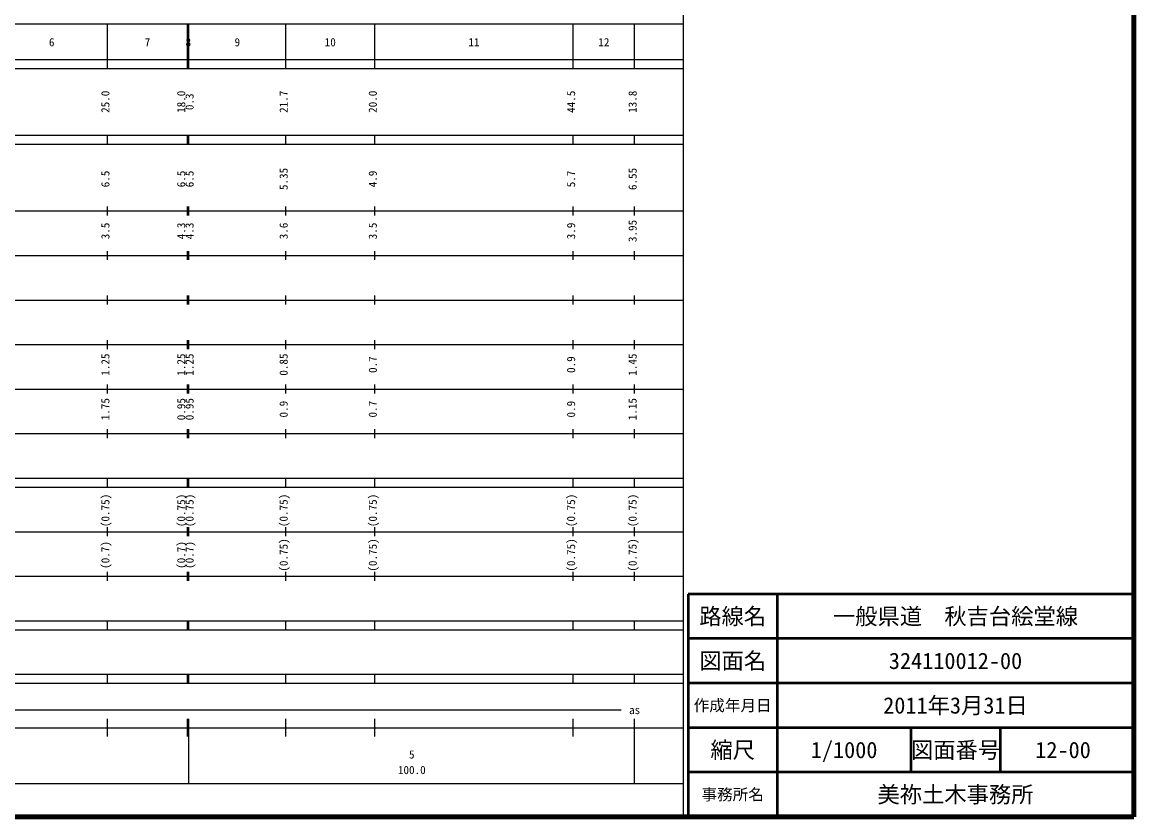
# Model space of a CAD drawing. Units: millimetres on the paper, enlarged 1000 times. Extents: x 40000 to 680000, y 20000 to 380000.
# Drawn here: x 430584 to 680000, y 20000 to 198357 of the extents above; entities that cross this region are included whole.
import ezdxf
from ezdxf.enums import TextEntityAlignment as Align

# ---------------------------------------------------------------- set-up
doc = ezdxf.new("R2010")
doc.units = ezdxf.units.MM
doc.header["$LTSCALE"] = 1000
for name, color, linetype, lineweight in [('M-TTL', 2, 'Continuous', 140), ('M-TTL-BAND', 7, 'Continuous', 25), ('M-TTL-FRAM', 2, 'Continuous', 50), ('M-TTL-LINE', 7, 'Continuous', 50)]:
    doc.layers.add(name, color=color, linetype=linetype, lineweight=lineweight)
doc.layers.add('M-TTL-TXT', color=7, linetype='Continuous')
doc.styles.add('ＭＳ ゴシック', font='')
doc.styles.get('ＭＳ ゴシック').set_extended_font_data('MS Gothic')

msp = doc.modelspace()

# ---------------------------------------------------------------- linework, layer by layer
at = {"layer": 'M-TTL'}
for p, q in [((680000, 20000), (680000, 380000)), ((40000, 20000), (680000, 20000))]:
    msp.add_line(p, q, dxfattribs=at)
at = {"layer": 'M-TTL-BAND'}
for p, q in [((579000, 20000), (579000, 370000)), ((68000, 198000), (579000, 198000)), ((449700, 188000), (449700, 198000)), ((467700, 188000), (467700, 198000)), ((468000, 188000), (468000, 198000)), ((489700, 188000), (489700, 198000)), ((509700, 188000), (509700, 198000)), ((554200, 188000), (554200, 198000)), ((568000, 188000), (568000, 198000)), ((40000, 190000), (579000, 190000)), ((40000, 188000), (579000, 188000)), ((40000, 173000), (579000, 173000)), ((449700, 171000), (449700, 173000)), ((467700, 171000), (467700, 173000)), ((468000, 171000), (468000, 173000)), ((489700, 171000), (489700, 173000)), ((509700, 171000), (509700, 173000)), ((554200, 171000), (554200, 173000)), ((568000, 171000), (568000, 173000)), ((40000, 171000), (579000, 171000)), ((40000, 156000), (579000, 156000)), ((449700, 155000), (449700, 157000)), ((467700, 155000), (467700, 157000)), ((468000, 155000), (468000, 157000)), ((489700, 155000), (489700, 157000)), ((509700, 155000), (509700, 157000)), ((554200, 155000), (554200, 157000)), ((568000, 155000), (568000, 157000)), ((46000, 146000), (579000, 146000)), ((449700, 145000), (449700, 147000)), ((467700, 145000), (467700, 147000)), ((468000, 145000), (468000, 147000)), ((489700, 145000), (489700, 147000)), ((509700, 145000), (509700, 147000)), ((554200, 145000), (554200, 147000)), ((568000, 145000), (568000, 147000)), ((52000, 136000), (579000, 136000)), ((449700, 135000), (449700, 137000)), ((467700, 135000), (467700, 137000)), ((468000, 135000), (468000, 137000)), ((489700, 135000), (489700, 137000)), ((509700, 135000), (509700, 137000)), ((554200, 135000), (554200, 137000)), ((568000, 135000), (568000, 137000)), ((46000, 126000), (579000, 126000)), ((449700, 125000), (449700, 127000)), ((467700, 125000), (467700, 127000)), ((468000, 125000), (468000, 127000)), ((489700, 125000), (489700, 127000)), ((509700, 125000), (509700, 127000)), ((554200, 125000), (554200, 127000)), ((568000, 125000), (568000, 127000)), ((52000, 116000), (579000, 116000)), ((449700, 115000), (449700, 117000)), ((467700, 115000), (467700, 117000)), ((468000, 115000), (468000, 117000)), ((489700, 115000), (489700, 117000)), ((509700, 115000), (509700, 117000)), ((554200, 115000), (554200, 117000)), ((568000, 115000), (568000, 117000)), ((46000, 106000), (579000, 106000)), ((449700, 105000), (449700, 107000)), ((467700, 105000), (467700, 107000)), ((468000, 105000), (468000, 107000)), ((489700, 105000), (489700, 107000)), ((509700, 105000), (509700, 107000)), ((554200, 105000), (554200, 107000)), ((568000, 105000), (568000, 107000)), ((40000, 96000), (579000, 96000)), ((449700, 94000), (449700, 96000)), ((467700, 94000), (467700, 96000)), ((468000, 94000), (468000, 96000)), ((489700, 94000), (489700, 96000)), ((509700, 94000), (509700, 96000)), ((554200, 94000), (554200, 96000)), ((568000, 94000), (568000, 96000)), ((40000, 94000), (579000, 94000)), ((449700, 83000), (449700, 85000)), ((467700, 83000), (467700, 85000)), ((468000, 83000), (468000, 85000)), ((489700, 83000), (489700, 85000)), ((509700, 83000), (509700, 85000)), ((554200, 83000), (554200, 85000)), ((568000, 83000), (568000, 85000)), ((49000, 84000), (579000, 84000)), ((449700, 73000), (449700, 75000)), ((467700, 73000), (467700, 75000)), ((468000, 73000), (468000, 75000)), ((489700, 73000), (489700, 75000)), ((509700, 73000), (509700, 75000)), ((554200, 73000), (554200, 75000)), ((568000, 73000), (568000, 75000)), ((40000, 74000), (579000, 74000)), ((40000, 64000), (579000, 64000)), ((449700, 62000), (449700, 64000)), ((467700, 62000), (467700, 64000)), ((468000, 62000), (468000, 64000)), ((489700, 62000), (489700, 64000)), ((509700, 62000), (509700, 64000)), ((554200, 62000), (554200, 64000)), ((568000, 62000), (568000, 64000)), ((40000, 62000), (579000, 62000)), ((40000, 52000), (579000, 52000)), ((40000, 50000), (579000, 50000)), ((449700, 50000), (449700, 52000)), ((467700, 50000), (467700, 52000)), ((468000, 50000), (468000, 52000)), ((489700, 50000), (489700, 52000)), ((509700, 50000), (509700, 52000)), ((554200, 50000), (554200, 52000)), ((568000, 50000), (568000, 52000)), ((71000, 44000), (565000, 44000)), ((40000, 40000), (579000, 40000)), ((449700, 38000), (449700, 42000)), ((467700, 38000), (467700, 42000)), ((468000, 27500), (468000, 42000)), ((489700, 38000), (489700, 42000)), ((509700, 38000), (509700, 42000)), ((554200, 38000), (554200, 42000)), ((568000, 27500), (568000, 42000)), ((68000, 27500), (579000, 27500))]:
    msp.add_line(p, q, dxfattribs=at)
at = {"layer": 'M-TTL-FRAM'}
for p, q in [((680000, 70000), (580000, 70000)), ((580000, 70000), (580000, 20000))]:
    msp.add_line(p, q, dxfattribs=at)
at = {"layer": 'M-TTL-LINE'}
for p, q in [((600000, 70000), (600000, 20000)), ((680000, 60000), (580000, 60000)), ((680000, 50000), (580000, 50000)), ((680000, 40000), (580000, 40000)), ((630000, 40000), (630000, 30000)), ((650000, 40000), (650000, 30000)), ((680000, 30000), (580000, 30000))]:
    msp.add_line(p, q, dxfattribs=at)

# ---------------------------------------------------------------- texts
at = {"layer": 'M-TTL-BAND', "style": 'ＭＳ ゴシック'}
for s, p in [('6', (437200, 192405)), ('7', (458700, 192405)), ('8', (467850, 192405)), ('9', (478850, 192405)), ('10', (499700, 192405)), ('11', (531950, 192405)), ('12', (561100, 192405)), ('as', (568000, 42500)), ('5', (518000, 32523)), ('100.0', (518000, 29033))]:
    msp.add_text(s, height=1833, dxfattribs=at).set_placement(p, align=Align.BOTTOM_CENTER)
for s, p in [('25.0', (450700, 180500)), ('18.0', (467717, 180500)), ('0.3', (469587, 180500)), ('21.7', (490700, 180500)), ('20.0', (510700, 180500)), ('44.5', (555200, 180500)), ('13.8', (569000, 180500)), ('6.5', (450700, 163174)), ('6.5', (467717, 163174)), ('6.5', (469587, 163174)), ('5.35', (490700, 163174)), ('4.9', (510700, 163174)), ('5.7', (555200, 163174)), ('6.55', (569000, 163174)), ('3.5', (450700, 151500)), ('4.3', (467717, 151500)), ('4.3', (469587, 151500)), ('3.6', (490700, 151500)), ('3.5', (510700, 151500)), ('3.9', (555200, 151500)), ('3.95', (569000, 151500)), ('1.25', (450700, 121500)), ('1.25', (467717, 121500)), ('1.25', (469587, 121500)), ('0.85', (490700, 121500)), ('0.7', (510700, 121500)), ('0.9', (555200, 121500)), ('1.45', (569000, 121500)), ('1.75', (450700, 111500)), ('0.95', (467717, 111500)), ('0.95', (469587, 111500)), ('0.9', (490700, 111500)), ('0.7', (510700, 111500)), ('0.9', (555200, 111500)), ('1.15', (569000, 111500)), ('(0.75)', (450700, 88764)), ('(0.75)', (467717, 88764)), ('(0.75)', (469587, 88764)), ('(0.75)', (490700, 88764)), ('(0.75)', (510700, 88764)), ('(0.75)', (555200, 88764)), ('(0.75)', (569000, 88764)), ('(0.7)', (450700, 78764)), ('(0.7)', (467717, 78764)), ('(0.7)', (469587, 78764)), ('(0.75)', (490700, 78764)), ('(0.75)', (510700, 78764)), ('(0.75)', (555200, 78764)), ('(0.75)', (569000, 78764))]:
    msp.add_text(s, height=1833, rotation=90, dxfattribs=at).set_placement(p, align=Align.BOTTOM_CENTER)
at = {"layer": 'M-TTL-TXT', "style": 'ＭＳ ゴシック'}
for s, height, p in [('路線名', 3666, (590000, 65000)), ('路線名', 3666, (590000, 65000)), ('一般県道\u3000秋吉台絵堂線', 3666, (640000, 65000)), ('図面名', 3666, (590000, 55000)), ('図面名', 3666, (590000, 55000)), ('324110012-00', 3666, (640000, 55000)), ('作成年月日', 2566, (590000, 45000)), ('作成年月日', 2566, (590000, 45000)), ('2011年3月31日', 3666, (640000, 45000)), ('縮尺', 3666, (590000, 35000)), ('縮尺', 3666, (590000, 35000)), ('1/1000', 3666, (615000, 35000)), ('図面番号', 3666, (640000, 35000)), ('図面番号', 3666, (640000, 35000)), ('12-00', 3666, (664125, 35000)), ('事務所名', 2566, (590000, 25000)), ('事務所名', 2566, (590000, 25000)), ('美祢土木事務所', 3666, (640000, 25000))]:
    msp.add_text(s, height=height, dxfattribs=at).set_placement(p, align=Align.MIDDLE_CENTER)

doc.saveas('drawing.dxf')
